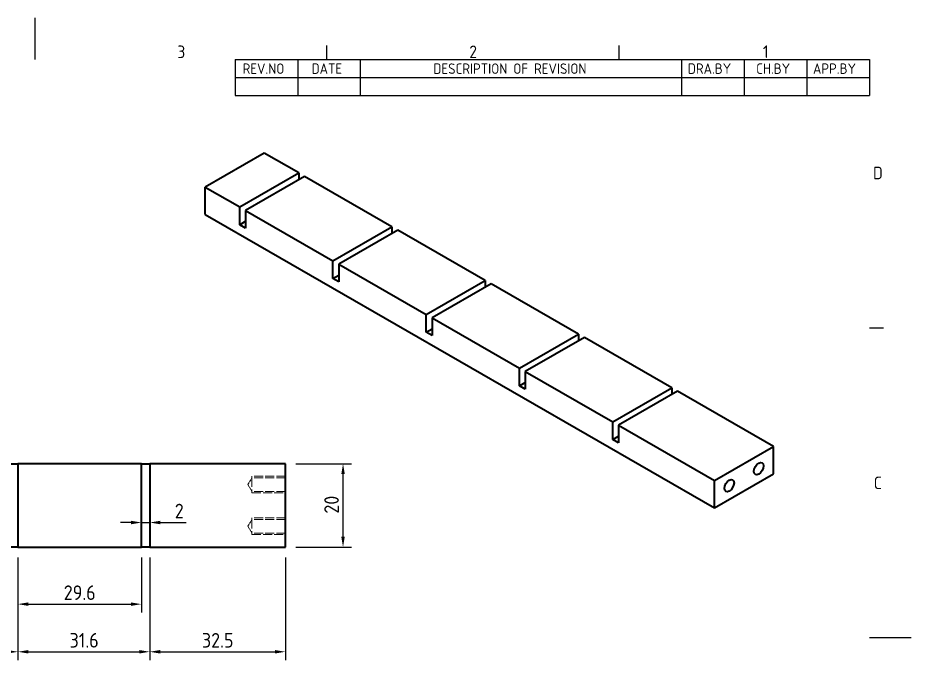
# Model space of a CAD drawing. Header units: millimetres. Extents: x 0 to 420, y 0 to 297.
# Drawn here: x 205.9 to 420, y 143.1 to 297 of the extents above; entities that cross this region are included whole.
import ezdxf

# ---------------------------------------------------------------- set-up
doc = ezdxf.new("R2010")
doc.units = ezdxf.units.MM
doc.linetypes.add('DASHED', pattern=[0.2067, 0.1654, -0.0413])
doc.layers.get('0').update_dxf_attribs({"color": 3, "lineweight": 25})
for name, color, linetype, lineweight in [('가려진 것(ISO)', 2, 'DASHED', 18), ('가시적인 것(ISO)', 3, 'Continuous', 40), ('경계(ISO)', 7, 'Continuous', 25), ('기호(ISO)', 5, 'Continuous', 25), ('치수(ISO)', 2, 'Continuous', 25)]:
    doc.layers.add(name, color=color, linetype=linetype, lineweight=lineweight)
doc.styles.add('ISO ProportionalPSTEK', font='isocp.shx')
doc.styles.add('문자 텍스트_PSTEK_POSCO', font='isocp.shx')
doc.styles.add('치수 텍스트_PSTEK_POSCO', font='isocp.shx')
doc.dimstyles.new('치수_PSTEK_POSCO', dxfattribs={"dimtxt": 3.5, "dimasz": 2.5, "dimexe": 2, "dimexo": 2.5, "dimgap": 1, "dimtad": 1, "dimrnd": 1e-08, "dimdsep": 46, "dimtxsty": '치수 텍스트_PSTEK_POSCO', "dimcen": 0.09, "dimdle": 10, "dimclrd": 7, "dimclre": 7, "dimclrt": 2, "dimadec": 1, "dimazin": 2, "dimtfac": 1, "dimtmove": 0, "dimatfit": 3, "dimfxl": 0, "dimtolj": 1, "dimlwd": -1, "dimlwe": -1, "dimarcsym": 0})

# ---------------------------------------------------------------- blocks, each defined once
blk = doc.blocks.new('경계 Default Border')
at = {"layer": '경계(ISO)'}
for p, q in [((280, 287.0000076293945), (280, 290.4000091552734)), ((350, 287.0000076293945), (350, 290.4000091552734)), ((410, 222.7499961853027), (413.4000015258789, 222.7499961853027))]:
    blk.add_line(p, q, dxfattribs=at)
at = {"layer": '경계(ISO)', "flags": 128}
for points in [[(210, 297.0000076293945), (210, 287.0000076293945)], [(420, 148.5000038146973), (410, 148.5000038146973)]]:
    blk.add_lwpolyline(points, dxfattribs=at)
at = {"layer": '경계(ISO)', "color": 2, "char_height": 3.00000011920929, "attachment_point": 7, "style": '문자 텍스트_PSTEK_POSCO'}
for s, insert in [('3', (244.1685395229535, 287.3713945155963)), ('2', (314.127739416884, 287.3713945155963)), ('1', (384.4860661041481, 287.4)), ('D', (410.878270202895, 258.3463944559917)), ('C', (411.0445395201643, 184.0963944559917))]:
    blk.add_mtext(s, dxfattribs=dict(at, insert=insert))
blk = doc.blocks.new('리비전 내역')
at = {"layer": '기호(ISO)'}
for p, q in [((258, 287.0000076293945), (410, 287.0000076293945)), ((258, 287.0000076293945), (258, 282.7200076293945)), ((273, 287.0000076293945), (273, 282.7200076293945)), ((288, 287.0000076293945), (288, 282.7200076293945)), ((365, 287.0000076293945), (365, 282.7200076293945)), ((380, 287.0000076293945), (380, 282.7200076293945)), ((395, 287.0000076293945), (395, 282.7200076293945)), ((410, 287.0000076293945), (410, 282.7200076293945)), ((258, 282.7200076293945), (410, 282.7200076293945)), ((258, 282.7200076293945), (258, 278.4400076293945)), ((273, 282.7200076293945), (273, 278.4400076293945)), ((288, 282.7200076293945), (288, 278.4400076293945)), ((365, 282.7200076293945), (365, 278.4400076293945)), ((380, 282.7200076293945), (380, 278.4400076293945)), ((395, 282.7200076293945), (395, 278.4400076293945)), ((410, 282.7200076293945), (410, 278.4400076293945)), ((258, 278.4400076293945), (410, 278.4400076293945))]:
    blk.add_line(p, q, dxfattribs=at)
at = {"layer": '기호(ISO)', "color": 2, "char_height": 2.5, "attachment_point": 7, "style": 'ISO ProportionalPSTEK'}
for s, insert in [('REV.NO', (259.7871163682308, 283.5831900503393)), ('DATE', (276.3142317728366, 283.5831900503393)), ('DESCRIPTION OF REVISION', (305.5070204333629, 283.5831900503393)), ('DRA.BY', (366.4757339553204, 283.5831900503393)), ('CH.BY', (382.8642915086117, 283.5831900503393)), ('APP.BY', (396.4777339604404, 283.5831900503393))]:
    blk.add_mtext(s, dxfattribs=dict(at, insert=insert))
blk = doc.blocks.new('*D34')
at = {"layer": 'Defpoints', "color": 0}
for p in [(205.9451446273602, 170.1889450586388), (235.5451446273602, 170.1889450586388), (235.5451446273602, 156.539674884486)]:
    blk.add_point(p, dxfattribs=at)
at = {"layer": '치수(ISO)', "color": 7}
for p, q in [((205.9451446273602, 167.6889450586388), (205.9451446273602, 154.539674884486)), ((235.5451446273602, 167.6889450586388), (235.5451446273602, 154.539674884486)), ((208.4451446273602, 156.539674884486), (233.0451446273602, 156.539674884486))]:
    blk.add_line(p, q, dxfattribs=at)
for points in [[(208.4451446273602, 156.9563415511526), (208.4451446273602, 156.1230082178193), (205.9451446273602, 156.539674884486)], [(233.0451446273602, 156.9563415511526), (233.0451446273602, 156.1230082178193), (235.5451446273602, 156.539674884486)]]:
    blk.add_solid(points, dxfattribs=at)
at = {"layer": '치수(ISO)', "color": 2, "insert": (216.9327795489952, 159.2900193726749), "char_height": 3.5, "attachment_point": 4, "style": '치수 텍스트_PSTEK_POSCO'}
blk.add_mtext('\\A1;29.6', dxfattribs=at)
blk = doc.blocks.new('*D42')
at = {"layer": 'Defpoints', "color": 0}
for p in [(174.3451446273602, 170.1889450586388), (205.9451446273602, 170.1889450586388), (205.9451446273602, 145.1297455279147)]:
    blk.add_point(p, dxfattribs=at)
at = {"layer": '치수(ISO)', "color": 7}
for p, q in [((174.3451446273602, 167.6889450586388), (174.3451446273602, 143.1297455279147)), ((205.9451446273602, 167.6889450586388), (205.9451446273602, 143.1297455279147)), ((176.8451446273602, 145.1297455279147), (203.4451446273602, 145.1297455279147))]:
    blk.add_line(p, q, dxfattribs=at)
for points in [[(176.8451446273602, 145.5464121945814), (176.8451446273602, 144.7130788612481), (174.3451446273602, 145.1297455279147)], [(203.4451446273602, 145.5464121945814), (203.4451446273602, 144.7130788612481), (205.9451446273602, 145.1297455279147)]]:
    blk.add_solid(points, dxfattribs=at)
at = {"layer": '치수(ISO)', "color": 2, "insert": (186.7333336037381, 147.8797455279147), "char_height": 3.5, "attachment_point": 4, "style": '치수 텍스트_PSTEK_POSCO'}
blk.add_mtext('\\A1;31.6', dxfattribs=at)
blk = doc.blocks.new('*D43')
at = {"layer": 'Defpoints', "color": 0}
for p in [(205.9451446273602, 170.1889450586388), (237.5451446273602, 170.1889450586388), (237.5451446273602, 145.1297455279147)]:
    blk.add_point(p, dxfattribs=at)
at = {"layer": '치수(ISO)', "color": 7}
for p, q in [((205.9451446273602, 167.6889450586388), (205.9451446273602, 143.1297455279147)), ((237.5451446273602, 167.6889450586388), (237.5451446273602, 143.1297455279147)), ((208.4451446273602, 145.1297455279147), (235.0451446273602, 145.1297455279147))]:
    blk.add_line(p, q, dxfattribs=at)
for points in [[(208.4451446273602, 145.5464121945814), (208.4451446273602, 144.7130788612481), (205.9451446273602, 145.1297455279147)], [(235.0451446273602, 145.5464121945814), (235.0451446273602, 144.7130788612481), (237.5451446273602, 145.1297455279147)]]:
    blk.add_solid(points, dxfattribs=at)
at = {"layer": '치수(ISO)', "color": 2, "insert": (218.3333336037382, 147.8797455279147), "char_height": 3.5, "attachment_point": 4, "style": '치수 텍스트_PSTEK_POSCO'}
blk.add_mtext('\\A1;31.6', dxfattribs=at)
blk = doc.blocks.new('*D44')
at = {"layer": 'Defpoints', "color": 0}
for p in [(237.5451446273602, 170.1889450586388), (270.0451446273603, 170.1889450586388), (270.0451446273603, 145.1297455279147)]:
    blk.add_point(p, dxfattribs=at)
at = {"layer": '치수(ISO)', "color": 7}
for p, q in [((237.5451446273602, 167.6889450586388), (237.5451446273602, 143.1297455279147)), ((270.0451446273603, 167.6889450586388), (270.0451446273603, 143.1297455279147)), ((240.0451446273602, 145.1297455279147), (267.5451446273603, 145.1297455279147))]:
    blk.add_line(p, q, dxfattribs=at)
for points in [[(240.0451446273602, 145.5464121945814), (240.0451446273602, 144.7130788612481), (237.5451446273602, 145.1297455279147)], [(267.5451446273603, 145.5464121945814), (267.5451446273603, 144.7130788612481), (270.0451446273603, 145.1297455279147)]]:
    blk.add_solid(points, dxfattribs=at)
at = {"layer": '치수(ISO)', "color": 2, "insert": (250.0476572539449, 147.8800900161037), "char_height": 3.5, "attachment_point": 4, "style": '치수 텍스트_PSTEK_POSCO'}
blk.add_mtext('\\A1;32.5', dxfattribs=at)
blk = doc.blocks.new('*D45')
at = {"layer": 'Defpoints', "color": 0}
for p in [(235.5451446273602, 178.8349156369791), (237.5451446273602, 178.8349156369791), (237.5451446273602, 176.0981710554739)]:
    blk.add_point(p, dxfattribs=at)
at = {"layer": '치수(ISO)', "color": 7}
for p, q in [((233.0451446273602, 176.0981710554739), (230.5451446273602, 176.0981710554739)), ((235.5451446273602, 176.0981710554739), (237.5451446273602, 176.0981710554739)), ((240.0451446273602, 176.0981710554739), (246.2442292730295, 176.0981710554739))]:
    blk.add_line(p, q, dxfattribs=at)
for points in [[(233.0451446273602, 176.5148377221406), (233.0451446273602, 175.6815043888072), (235.5451446273602, 176.0981710554739)], [(240.0451446273602, 176.5148377221406), (240.0451446273602, 175.6815043888072), (237.5451446273602, 176.0981710554739)]]:
    blk.add_solid(points, dxfattribs=at)
at = {"layer": '치수(ISO)', "color": 2, "insert": (243.5451446273602, 178.8485155436629), "char_height": 3.5, "attachment_point": 4, "style": '치수 텍스트_PSTEK_POSCO'}
blk.add_mtext('\\A1;2', dxfattribs=at)
blk = doc.blocks.new('*D46')
at = {"layer": 'Defpoints', "color": 0}
for p in [(270.0451446273603, 190.1889450586388), (283.8692014083579, 190.1889450586388), (270.0451446273603, 170.1889450586388)]:
    blk.add_point(p, dxfattribs=at)
at = {"layer": '치수(ISO)', "color": 7}
for p, q in [((272.5451446273603, 190.1889450586388), (285.8692014083579, 190.1889450586388)), ((283.8692014083579, 172.6889450586388), (283.8692014083579, 187.6889450586388)), ((272.5451446273603, 170.1889450586388), (285.8692014083579, 170.1889450586388))]:
    blk.add_line(p, q, dxfattribs=at)
for points in [[(283.4525347416912, 187.6889450586388), (284.2858680750246, 187.6889450586388), (283.8692014083579, 190.1889450586388)], [(283.4525347416912, 172.6889450586388), (284.2858680750246, 172.6889450586388), (283.8692014083579, 170.1889450586388)]]:
    blk.add_solid(points, dxfattribs=at)
at = {"layer": '치수(ISO)', "color": 2, "insert": (281.1188569201689, 178.2181281295049), "char_height": 3.5, "attachment_point": 4, "rotation": 90, "style": '치수 텍스트_PSTEK_POSCO'}
blk.add_mtext('\\A1;20', dxfattribs=at)

msp = doc.modelspace()

# ---------------------------------------------------------------- linework, layer by layer
at = {"layer": '가려진 것(ISO)', "ltscale": 3.601896047592163}
for p, q in [((261.0711495639165, 185.1889450586376), (262.0451446273602, 186.8099450586377)), ((261.0711495639165, 185.1889450586376), (262.0451446273602, 183.5679450586376)), ((261.0711495639165, 175.1889450586376), (262.0451446273602, 176.8099450586377)), ((261.0711495639165, 175.1889450586376), (262.0451446273602, 173.5679450586376))]:
    msp.add_line(p, q, dxfattribs=at)
at = {"layer": '가려진 것(ISO)', "ltscale": 12.90114498138428}
for p, q in [((270.0451446273602, 187.1889450586377), (262.0451446273602, 187.1889450586377)), ((270.0451446273602, 186.8099450586377), (262.0451446273602, 186.8099450586377)), ((270.0451446273603, 183.5679450586376), (262.0451446273602, 183.5679450586376)), ((262.0451446273602, 183.1889450586376), (270.0451446273603, 183.1889450586376)), ((270.0451446273602, 177.1889450586377), (262.0451446273602, 177.1889450586377)), ((270.0451446273602, 176.8099450586377), (262.0451446273602, 176.8099450586377)), ((270.0451446273603, 173.5679450586376), (262.0451446273602, 173.5679450586376)), ((262.0451446273602, 173.1889450586376), (270.0451446273603, 173.1889450586376))]:
    msp.add_line(p, q, dxfattribs=at)
at = {"layer": '가려진 것(ISO)', "ltscale": 15.19880294799805}
for p, q in [((262.0451446273602, 187.1889450586376), (262.0451446273602, 183.1889450586376)), ((262.0451446273602, 177.1889450586376), (262.0451446273602, 173.1889450586376))]:
    msp.add_line(p, q, dxfattribs=at)
at = {"layer": '가시적인 것(ISO)'}
for p, q in [((264.9699228577115, 264.6031592933786), (250.8277872339827, 256.4592450175307)), ((273.2430721975953, 259.838969442009), (264.9699228577115, 264.6031592933786)), ((259.1009365738665, 251.6950551661611), (273.2430721975953, 259.838969442009)), ((274.6572857599687, 259.0245780144244), (260.5151501362398, 250.8806637385766)), ((273.2430721975953, 259.838969442009), (273.2430721975953, 258.2101865868394)), ((295.5876464830936, 246.9715848861732), (274.6572857599687, 259.0245780144244)), ((250.8277872339827, 256.4592450175307), (259.1009365738665, 251.6950551661611)), ((250.8277872339827, 249.9188680187904), (250.8277872339827, 256.4592450175307)), ((259.1009365738665, 247.4438101169799), (259.1009365738665, 251.6950551661611)), ((260.5151501362398, 250.8806637385766), (260.5151501362398, 246.6294186893954)), ((260.5151501362398, 250.8806637385766), (281.4455108593647, 238.8276706103253)), ((250.8277872339827, 249.9188680187904), (372.8744176667989, 179.636887818244)), ((259.1009365738665, 247.4438101169799), (260.5151501362398, 248.2582015445649)), ((260.5151501362398, 246.6294186893954), (259.1009365738665, 247.4438101169799)), ((281.4455108593647, 238.8276706103253), (295.5876464830936, 246.9715848861732)), ((295.5876464830936, 246.9715848861732), (295.5876464830936, 245.3428020310036)), ((297.0018600454669, 246.1571934585886), (282.8597244217381, 238.0132791827407)), ((317.9322207685918, 234.1042003303374), (297.0018600454669, 246.1571934585886)), ((281.4455108593647, 234.5764255611441), (281.4455108593647, 238.8276706103253)), ((282.8597244217381, 238.0132791827407), (282.859724421738, 233.7620341335596)), ((282.8597244217381, 238.0132791827407), (303.7900851448629, 225.9602860544895)), ((281.4455108593647, 234.5764255611441), (282.859724421738, 235.3908169887291)), ((282.859724421738, 233.7620341335595), (281.4455108593647, 234.5764255611441)), ((303.7900851448629, 225.9602860544895), (317.9322207685918, 234.1042003303374)), ((317.9322207685918, 234.1042003303374), (317.9322207685918, 232.4754174751677)), ((319.3464343309651, 233.2898089027528), (305.2042987072363, 225.1458946269049)), ((340.27679505409, 221.2368157745015), (319.3464343309651, 233.2898089027528)), ((303.7900851448629, 221.7090410053083), (303.7900851448629, 225.9602860544895)), ((305.2042987072363, 225.1458946269049), (305.2042987072363, 220.8946495777237)), ((305.2042987072363, 225.1458946269049), (326.1346594303612, 213.0929014986536)), ((303.7900851448629, 221.7090410053083), (305.2042987072363, 222.5234324328933)), ((305.2042987072363, 220.8946495777237), (303.7900851448629, 221.7090410053083)), ((326.1346594303612, 213.0929014986536), (340.27679505409, 221.2368157745015)), ((340.27679505409, 221.2368157745015), (340.27679505409, 219.6080329193319)), ((341.6910086164634, 220.422424346917), (327.5488729927345, 212.2785100710691)), ((362.6213693395883, 208.3694312186657), (341.6910086164634, 220.422424346917)), ((326.1346594303612, 208.8416564494724), (326.1346594303612, 213.0929014986536)), ((327.5488729927345, 212.2785100710691), (327.5488729927345, 208.0272650218879)), ((327.5488729927345, 212.2785100710691), (348.4792337158594, 200.2255169428178)), ((326.1346594303612, 208.8416564494724), (327.5488729927345, 209.6560478770574)), ((327.5488729927345, 208.0272650218879), (326.1346594303612, 208.8416564494724)), ((348.4792337158594, 200.2255169428178), (362.6213693395883, 208.3694312186657)), ((362.6213693395883, 208.3694312186657), (362.6213693395883, 206.7406483634961)), ((364.0355829019616, 207.5550397910811), (349.8934472782327, 199.4111255152333)), ((387.0165532905278, 194.3211790928322), (364.0355829019616, 207.5550397910811)), ((348.4792337158593, 195.9742718936366), (348.4792337158594, 200.2255169428178)), ((349.8934472782327, 199.4111255152333), (349.8934472782327, 195.159880466052)), ((349.8934472782327, 199.4111255152333), (372.8744176667989, 186.1772648169843)), ((348.4792337158593, 195.9742718936366), (349.8934472782327, 196.7886633212216)), ((349.8934472782327, 195.159880466052), (348.4792337158593, 195.9742718936366)), ((372.8744176667989, 186.1772648169843), (387.0165532905278, 194.3211790928322)), ((387.0165532905278, 187.7808020940919), (387.0165532905278, 194.3211790928322)), ((203.9451446273602, 190.1889450586373), (205.9451446273602, 190.1889450586373)), ((205.9451446273602, 190.1889450586388), (205.9451446273602, 170.1889450586388)), ((235.5451446273602, 190.1889450586388), (205.9451446273602, 190.1889450586388)), ((235.5451446273602, 190.1889450586373), (237.5451446273602, 190.1889450586373)), ((235.5451446273602, 170.1889450586388), (235.5451446273602, 190.1889450586388)), ((237.5451446273602, 190.1889450586388), (237.5451446273602, 170.1889450586388)), ((270.0451446273603, 190.1889450586388), (237.5451446273602, 190.1889450586388)), ((270.0451446273603, 170.1889450586388), (270.0451446273603, 190.1889450586388)), ((372.8744176667989, 179.636887818244), (387.0165532905278, 187.7808020940919)), ((372.8744176667989, 179.636887818244), (372.8744176667989, 186.1772648169843)), ((205.9451446273602, 170.1889450586373), (203.9451446273602, 170.1889450586373)), ((205.9451446273602, 170.1889450586388), (235.5451446273602, 170.1889450586388)), ((237.5451446273602, 170.1889450586373), (235.5451446273602, 170.1889450586373)), ((237.5451446273602, 170.1889450586388), (270.0451446273603, 170.1889450586388))]:
    msp.add_line(p, q, dxfattribs=at)
for centre in [(383.4810193845956, 189.0150120245001), (376.4099515727312, 184.9430548865762)]:
    msp.add_ellipse(centre, major_axis=(0.8089312149780434, 1.404731749991488), ratio=0.5780931159156394, dxfattribs=at)

# ---------------------------------------------------------------- block references
msp.add_blockref('경계 Default Border', (0, 0))
at = {"layer": '기호(ISO)'}
msp.add_blockref('리비전 내역', (0, 0), dxfattribs=at)

# ---------------------------------------------------------------- dimensions: what is measured, and where the dimension line sits
at = {"layer": '치수(ISO)', "color": 7}
for base, p1, p2, angle, picture, middle in [((283.8692014083579, 190.1889450586388), (270.0451446273603, 170.1889450586388), (270.0451446273603, 190.1889450586388), 90, '*D46', (283.8692014083579, 180.1889450586388)), ((205.9451446273602, 145.1297455279147), (174.3451446273602, 170.1889450586388), (205.9451446273602, 170.1889450586388), 180, '*D42', (190.1451446273602, 145.1297455279147)), ((235.5451446273602, 156.539674884486), (205.9451446273602, 170.1889450586388), (235.5451446273602, 170.1889450586388), 180, '*D34', (220.7451446273602, 156.539674884486)), ((237.5451446273602, 145.1297455279147), (205.9451446273602, 170.1889450586388), (237.5451446273602, 170.1889450586388), 180, '*D43', (221.7451446273602, 145.1297455279147)), ((270.0451446273603, 145.1297455279147), (237.5451446273602, 170.1889450586388), (270.0451446273603, 170.1889450586388), 180, '*D44', (253.7951446273602, 145.1297455279147))]:
    dim = msp.add_linear_dim(base=base, p1=p1, p2=p2, angle=angle, dimstyle='치수_PSTEK_POSCO', override={"dimdec": 2, "dimtp": 0, "dimtm": -0, "dimtdec": 2, "dimtofl": 0, "dimatfit": 1}, dxfattribs=at)
    dim.commit()
    dim.dimension.update_dxf_attribs({"geometry": picture, "text_midpoint": middle, "dimtype": 160})
dim = msp.add_linear_dim(base=(237.5451446273602, 176.0981710554739), p1=(235.5451446273602, 178.8349156369791), p2=(237.5451446273602, 178.8349156369791), dimstyle='치수_PSTEK_POSCO', override={"dimdec": 2, "dimse1": 1, "dimse2": 1, "dimtp": 0, "dimtm": -0, "dimtdec": 2, "dimtofl": 1, "dimatfit": 1}, dxfattribs=at)
dim.commit()
dim.dimension.update_dxf_attribs({"geometry": '*D45', "text_midpoint": (244.3946869501949, 176.0981710554739), "dimtype": 160})

doc.saveas('drawing.dxf')
